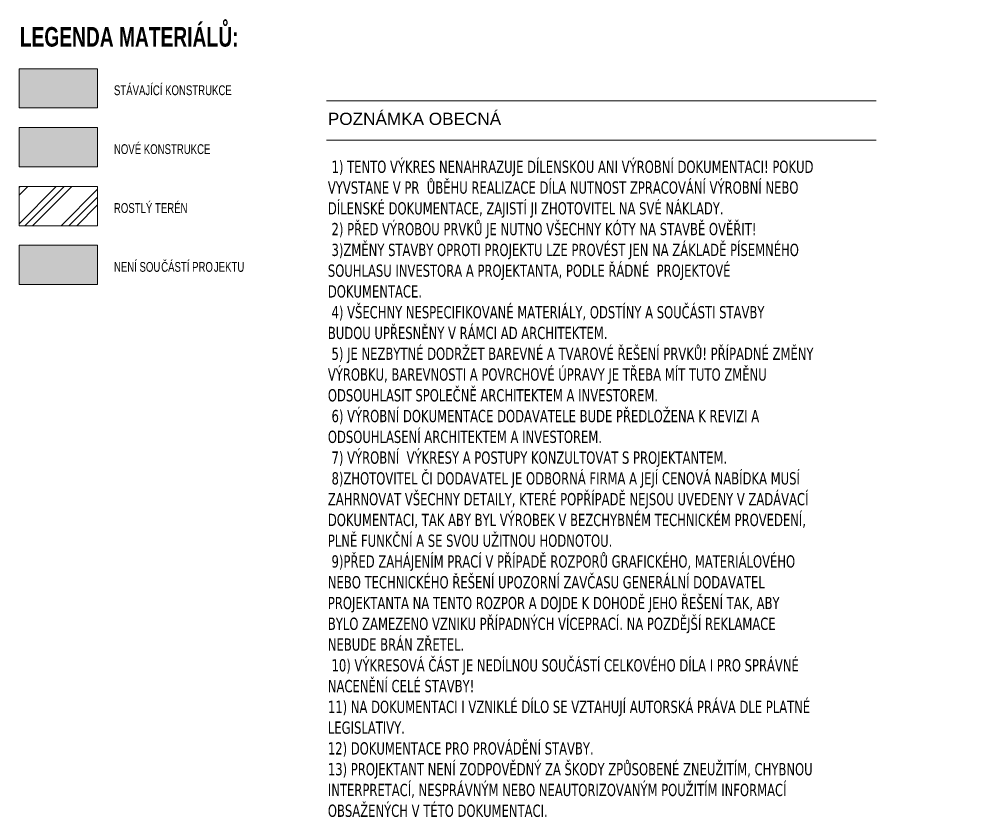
# Model space of a CAD drawing. Header units: millimetres. Extents: x -19993 to 479964, y -45352 to 20466.
# Drawn here: x 470244 to 479964, y -3388 to 4772 of the extents above; entities that cross this region are included whole.
import ezdxf

# ---------------------------------------------------------------- set-up
doc = ezdxf.new("R2010")
doc.units = ezdxf.units.MM
for name, color, linetype, lineweight in [('A-DETL', 90, 'Continuous', 9), ('A-DETL-GENF', 92, 'Continuous', 9), ('A-DETL-THIN', 151, 'Continuous', 9), ('G-ANNO-TEXT', 231, 'Continuous', 9)]:
    doc.layers.add(name, color=color, linetype=linetype, lineweight=lineweight)
doc.styles.add('Arial_3', font='arial.ttf', dxfattribs={"width": 0.7, "height": 100})
doc.styles.add('Arial_4', font='arial.ttf', dxfattribs={"height": 125})
doc.styles.add('Arial_B', font='arialbd.ttf', dxfattribs={"width": 0.7, "height": 200})
doc.styles.add('Tahoma', font='tahoma.ttf', dxfattribs={"width": 0.8, "height": 125})

msp = doc.modelspace()

# ---------------------------------------------------------------- hatches: boundary and pattern name
at = {"layer": 'A-DETL-GENF', "lineweight": 13}
for points in [[(470244.3, 3866.9), (471044.3, 3866.9), (471044.3, 4266.9), (470244.3, 4266.9)], [(470244.3, 3266.9), (471044.3, 3266.9), (471044.3, 3666.9), (470244.3, 3666.9)], [(470244.3, 2066.9), (471044.3, 2066.9), (471044.3, 2466.9), (470244.3, 2466.9)]]:
    msp.add_hatch(color=9, dxfattribs=at).paths.add_polyline_path(points)
h = msp.add_hatch(dxfattribs=at)
h.set_pattern_fill('FP_196', color=250, style=0, pattern_type=2)
h.set_pattern_definition([(45, (468085.35, 0), (-224.506, 224.506), []), (45, (468164.73, 0), (0, 449.013), []), (45, (468005.98, 0), (0, 449.013), [])])
h.paths.add_polyline_path([(470244.3, 2666.9), (471044.3, 2666.9), (471044.3, 3066.9), (470244.3, 3066.9)])

# ---------------------------------------------------------------- linework, layer by layer
at = {"layer": 'A-DETL', "lineweight": 13}
for p, q in [((471044.3, 3666.9), (470244.3, 3666.9)), ((470244.3, 3666.9), (470244.3, 3266.9)), ((471044.3, 3266.9), (471044.3, 3666.9)), ((470244.3, 3266.9), (471044.3, 3266.9))]:
    msp.add_line(p, q, dxfattribs=at)
at = {"layer": 'A-DETL-THIN', "lineweight": 13}
for p, q in [((471044.3, 4266.9), (470244.3, 4266.9)), ((470244.3, 4266.9), (470244.3, 3866.9)), ((471044.3, 3866.9), (471044.3, 4266.9)), ((473378.1, 3938.7), (478978.1, 3938.7)), ((470244.3, 3866.9), (471044.3, 3866.9)), ((473378.1, 3538.7), (478978.1, 3538.7)), ((471044.3, 3066.9), (470244.3, 3066.9)), ((470244.3, 3066.9), (470244.3, 2666.9)), ((471044.3, 2666.9), (471044.3, 3066.9)), ((470244.3, 2666.9), (471044.3, 2666.9)), ((471044.3, 2466.9), (470244.3, 2466.9)), ((470244.3, 2466.9), (470244.3, 2066.9)), ((471044.3, 2066.9), (471044.3, 2466.9)), ((470244.3, 2066.9), (471044.3, 2066.9))]:
    msp.add_line(p, q, dxfattribs=at)

# ---------------------------------------------------------------- texts
at = {"layer": 'G-ANNO-TEXT', "color": 7, "lineweight": 25, "attachment_point": 1}
for s, insert, char_height, width, style in [('Ů:', (472275, 4691.6), 200, 249.726, 'Arial_B'), ('LEGENDA MATERIÁL', (470251.6, 4691.6), 200, 2452.362, 'Arial_B'), ('STÁVAJÍCÍ KONSTRUKCE', (471210.9, 4097.1), 100, 1487.13, 'Arial_3'), ('NOVÉ KONSTRUKCE', (471210.9, 3497.1), 100, 1214.957, 'Arial_3'), ('ROSTLÝ TERÉN', (471210.9, 2897.1), 100, 925.949, 'Arial_3'), ('NENÍ SOU', (471210.9, 2297.1), 100, 583.628, 'Arial_3'), ('ČÁSTÍ PRO', (471692.4, 2297.1), 100, 650.97, 'Arial_3'), ('JEKTU', (472229.5, 2297.1), 100, 384.409, 'Arial_3')]:
    msp.add_mtext(s, dxfattribs=dict(at, insert=insert, char_height=char_height, width=width, style=style))
at = {"layer": 'G-ANNO-TEXT', "color": 7, "char_height": 125, "attachment_point": 1, "bg_fill": 3, "box_fill_scale": 1.25, "bg_fill_color": 256, "bg_fill_true_color": 13158600, "bg_fill_transparency": 0}
for s, insert, width, style in [('POZNÁMKA OBECNÁ', (473390.9, 3818.3), 2128.48, 'Arial_4'), (' 1) TENTO VÝKRES NENAHRAZUJE DÍLENSKOU ANI VÝROBNÍ DOKUMENTACI! POKUD ', (473390.9, 3329.8), 6541.77, 'Tahoma')]:
    msp.add_mtext(s, dxfattribs=dict(at, insert=insert, width=width, style=style))

# ---------------------------------------------------------------- next in the draw order: texts
at = {"layer": 'G-ANNO-TEXT', "color": 7, "insert": (473390.9, 3118.1), "char_height": 125, "width": 1221.772, "attachment_point": 1, "style": 'Tahoma', "bg_fill": 3, "box_fill_scale": 1.25, "bg_fill_color": 256, "bg_fill_true_color": 13158600, "bg_fill_transparency": 0}
msp.add_mtext('VYVSTANE V PR', dxfattribs=at)

# ---------------------------------------------------------------- next in the draw order: texts
at = {"layer": 'G-ANNO-TEXT', "color": 7, "insert": (474399, 3118.1), "char_height": 125, "width": 5012.15, "attachment_point": 1, "style": 'Tahoma', "bg_fill": 3, "box_fill_scale": 1.25, "bg_fill_color": 256, "bg_fill_true_color": 13158600, "bg_fill_transparency": 0}
msp.add_mtext('ŮBĚHU REALIZACE DÍLA NUTNOST ZPRACOVÁNÍ VÝROBNÍ NEBO ', dxfattribs=at)

# ---------------------------------------------------------------- next in the draw order: texts
at = {"layer": 'G-ANNO-TEXT', "color": 7, "insert": (473390.9, 2906.5), "char_height": 125, "width": 5380.926, "attachment_point": 1, "style": 'Tahoma', "bg_fill": 3, "box_fill_scale": 1.25, "bg_fill_color": 256, "bg_fill_true_color": 13158600, "bg_fill_transparency": 0}
msp.add_mtext('DÍLENSKÉ DOKUMENTACE, ZAJISTÍ JI ZHOTOVITEL NA SVÉ NÁKLADY.', dxfattribs=at)

# ---------------------------------------------------------------- next in the draw order: texts
at = {"layer": 'G-ANNO-TEXT', "color": 7, "insert": (473390.9, 2694.8), "char_height": 125, "width": 5756.116, "attachment_point": 1, "style": 'Tahoma', "bg_fill": 3, "box_fill_scale": 1.25, "bg_fill_color": 256, "bg_fill_true_color": 13158600, "bg_fill_transparency": 0}
msp.add_mtext(' 2) PŘED VÝROBOU PRVKŮ JE NUTNO VŠECHNY KÓTY NA STAVBĚ OVĚŘIT!', dxfattribs=at)

# ---------------------------------------------------------------- next in the draw order: texts
at = {"layer": 'G-ANNO-TEXT', "color": 7, "insert": (473390.9, 2483.1), "char_height": 125, "width": 6387.846, "attachment_point": 1, "style": 'Tahoma', "bg_fill": 3, "box_fill_scale": 1.25, "bg_fill_color": 256, "bg_fill_true_color": 13158600, "bg_fill_transparency": 0}
msp.add_mtext(' 3)ZMĚNY STAVBY OPROTI PROJEKTU LZE PROVÉST JEN NA ZÁKLADĚ PÍSEMNÉHO ', dxfattribs=at)

# ---------------------------------------------------------------- next in the draw order: texts
at = {"layer": 'G-ANNO-TEXT', "color": 7, "insert": (473390.9, 2271.5), "char_height": 125, "width": 5464.302, "attachment_point": 1, "style": 'Tahoma', "bg_fill": 3, "box_fill_scale": 1.25, "bg_fill_color": 256, "bg_fill_true_color": 13158600, "bg_fill_transparency": 0}
msp.add_mtext('SOUHLASU INVESTORA A PROJEKTANTA, PODLE ŘÁDNÉ  PROJEKTOVÉ ', dxfattribs=at)

# ---------------------------------------------------------------- next in the draw order: texts
at = {"layer": 'G-ANNO-TEXT', "color": 7, "insert": (473390.9, 2059.8), "char_height": 125, "width": 1292.32, "attachment_point": 1, "style": 'Tahoma', "bg_fill": 3, "box_fill_scale": 1.25, "bg_fill_color": 256, "bg_fill_true_color": 13158600, "bg_fill_transparency": 0}
msp.add_mtext('DOKUMENTACE. ', dxfattribs=at)

# ---------------------------------------------------------------- next in the draw order: texts
at = {"layer": 'G-ANNO-TEXT', "color": 7, "insert": (473390.9, 1848.1), "char_height": 125, "width": 6009.449, "attachment_point": 1, "style": 'Tahoma', "bg_fill": 3, "box_fill_scale": 1.25, "bg_fill_color": 256, "bg_fill_true_color": 13158600, "bg_fill_transparency": 0}
msp.add_mtext(' 4) VŠECHNY NESPECIFIKOVANÉ MATERIÁLY, ODSTÍNY A SOUČÁSTI STAVBY  ', dxfattribs=at)

# ---------------------------------------------------------------- next in the draw order: texts
at = {"layer": 'G-ANNO-TEXT', "color": 7, "insert": (473390.9, 1636.5), "char_height": 125, "width": 3745.484, "attachment_point": 1, "style": 'Tahoma', "bg_fill": 3, "box_fill_scale": 1.25, "bg_fill_color": 256, "bg_fill_true_color": 13158600, "bg_fill_transparency": 0}
msp.add_mtext('BUDOU UPŘESNĚNY V RÁMCI AD ARCHITEKTEM.', dxfattribs=at)

# ---------------------------------------------------------------- next in the draw order: texts
at = {"layer": 'G-ANNO-TEXT', "color": 7, "insert": (473390.9, 1424.8), "char_height": 125, "width": 6541.77, "attachment_point": 1, "style": 'Tahoma', "bg_fill": 3, "box_fill_scale": 1.25, "bg_fill_color": 256, "bg_fill_true_color": 13158600, "bg_fill_transparency": 0}
msp.add_mtext(' 5) JE NEZBYTNÉ DODRŽET BAREVNÉ A TVAROVÉ ŘEŠENÍ PRVKŮ! PŘÍPADNÉ ZMĚNY ', dxfattribs=at)

# ---------------------------------------------------------------- next in the draw order: texts
at = {"layer": 'G-ANNO-TEXT', "color": 7, "insert": (473390.9, 1213.1), "char_height": 125, "width": 5948.521, "attachment_point": 1, "style": 'Tahoma', "bg_fill": 3, "box_fill_scale": 1.25, "bg_fill_color": 256, "bg_fill_true_color": 13158600, "bg_fill_transparency": 0}
msp.add_mtext('VÝROBKU, BAREVNOSTI A POVRCHOVÉ ÚPRAVY JE TŘEBA MÍT TUTO ZMĚNU ', dxfattribs=at)

# ---------------------------------------------------------------- next in the draw order: texts
at = {"layer": 'G-ANNO-TEXT', "color": 7, "insert": (473390.9, 1001.5), "char_height": 125, "width": 4428.522, "attachment_point": 1, "style": 'Tahoma', "bg_fill": 3, "box_fill_scale": 1.25, "bg_fill_color": 256, "bg_fill_true_color": 13158600, "bg_fill_transparency": 0}
msp.add_mtext('ODSOUHLASIT SPOLEČNĚ ARCHITEKTEM A INVESTOREM.', dxfattribs=at)

# ---------------------------------------------------------------- next in the draw order: texts
at = {"layer": 'G-ANNO-TEXT', "color": 7, "insert": (473390.9, 789.8), "char_height": 125, "width": 5797.804, "attachment_point": 1, "style": 'Tahoma', "bg_fill": 3, "box_fill_scale": 1.25, "bg_fill_color": 256, "bg_fill_true_color": 13158600, "bg_fill_transparency": 0}
msp.add_mtext(' 6) VÝROBNÍ DOKUMENTACE DODAVATELE BUDE PŘEDLOŽENA K REVIZI A ', dxfattribs=at)

# ---------------------------------------------------------------- next in the draw order: texts
at = {"layer": 'G-ANNO-TEXT', "color": 7, "insert": (473390.9, 578.1), "char_height": 125, "width": 3684.556, "attachment_point": 1, "style": 'Tahoma', "bg_fill": 3, "box_fill_scale": 1.25, "bg_fill_color": 256, "bg_fill_true_color": 13158600, "bg_fill_transparency": 0}
msp.add_mtext('ODSOUHLASENÍ ARCHITEKTEM A INVESTOREM.', dxfattribs=at)

# ---------------------------------------------------------------- next in the draw order: texts
at = {"layer": 'G-ANNO-TEXT', "color": 7, "insert": (473390.9, 366.5), "char_height": 125, "width": 5380.926, "attachment_point": 1, "style": 'Tahoma', "bg_fill": 3, "box_fill_scale": 1.25, "bg_fill_color": 256, "bg_fill_true_color": 13158600, "bg_fill_transparency": 0}
msp.add_mtext(' 7) VÝROBNÍ  VÝKRESY A POSTUPY KONZULTOVAT S\xa0PROJEKTANTEM.', dxfattribs=at)

# ---------------------------------------------------------------- next in the draw order: texts
at = {"layer": 'G-ANNO-TEXT', "color": 7, "insert": (473390.9, 154.8), "char_height": 125, "width": 6535.357, "attachment_point": 1, "style": 'Tahoma', "bg_fill": 3, "box_fill_scale": 1.25, "bg_fill_color": 256, "bg_fill_true_color": 13158600, "bg_fill_transparency": 0}
msp.add_mtext(' 8)ZHOTOVITEL ČI DODAVATEL JE ODBORNÁ FIRMA A JEJÍ CENOVÁ NABÍDKA MUSÍ  ', dxfattribs=at)

# ---------------------------------------------------------------- next in the draw order: texts
at = {"layer": 'G-ANNO-TEXT', "color": 7, "insert": (473390.9, -56.9), "char_height": 125, "width": 6493.669, "attachment_point": 1, "style": 'Tahoma', "bg_fill": 3, "box_fill_scale": 1.25, "bg_fill_color": 256, "bg_fill_true_color": 13158600, "bg_fill_transparency": 0}
msp.add_mtext('ZAHRNOVAT VŠECHNY DETAILY, KTERÉ POPŘÍPADĚ NEJSOU UVEDENY V\xa0ZADÁVACÍ ', dxfattribs=at)

# ---------------------------------------------------------------- next in the draw order: texts
at = {"layer": 'G-ANNO-TEXT', "color": 7, "insert": (473390.9, -268.5), "char_height": 125, "width": 6429.534, "attachment_point": 1, "style": 'Tahoma', "bg_fill": 3, "box_fill_scale": 1.25, "bg_fill_color": 256, "bg_fill_true_color": 13158600, "bg_fill_transparency": 0}
msp.add_mtext('DOKUMENTACI, TAK ABY BYL VÝROBEK V BEZCHYBNÉM TECHNICKÉM PROVEDENÍ, ', dxfattribs=at)

# ---------------------------------------------------------------- next in the draw order: texts
at = {"layer": 'G-ANNO-TEXT', "color": 7, "insert": (473390.9, -480.2), "char_height": 125, "width": 3806.412, "attachment_point": 1, "style": 'Tahoma', "bg_fill": 3, "box_fill_scale": 1.25, "bg_fill_color": 256, "bg_fill_true_color": 13158600, "bg_fill_transparency": 0}
msp.add_mtext('PLNĚ FUNKČNÍ A SE SVOU UŽITNOU HODNOTOU.', dxfattribs=at)

# ---------------------------------------------------------------- next in the draw order: texts
at = {"layer": 'G-ANNO-TEXT', "color": 7, "insert": (473390.9, -691.9), "char_height": 125, "width": 6336.538, "attachment_point": 1, "style": 'Tahoma', "bg_fill": 3, "box_fill_scale": 1.25, "bg_fill_color": 256, "bg_fill_true_color": 13158600, "bg_fill_transparency": 0}
msp.add_mtext(' 9)PŘED ZAHÁJENÍM PRACÍ V PŘÍPADĚ ROZPORŮ GRAFICKÉHO, MATERIÁLOVÉHO ', dxfattribs=at)

# ---------------------------------------------------------------- next in the draw order: texts
at = {"layer": 'G-ANNO-TEXT', "color": 7, "insert": (473390.9, -903.5), "char_height": 125, "width": 5858.732, "attachment_point": 1, "style": 'Tahoma', "bg_fill": 3, "box_fill_scale": 1.25, "bg_fill_color": 256, "bg_fill_true_color": 13158600, "bg_fill_transparency": 0}
msp.add_mtext('NEBO TECHNICKÉHO ŘEŠENÍ UPOZORNÍ ZAVČASU GENERÁLNÍ DODAVATEL ', dxfattribs=at)

# ---------------------------------------------------------------- next in the draw order: texts
at = {"layer": 'G-ANNO-TEXT', "color": 7, "insert": (473390.9, -1115.2), "char_height": 125, "width": 6156.96, "attachment_point": 1, "style": 'Tahoma', "bg_fill": 3, "box_fill_scale": 1.25, "bg_fill_color": 256, "bg_fill_true_color": 13158600, "bg_fill_transparency": 0}
msp.add_mtext('PROJEKTANTA NA TENTO ROZPOR A DOJDE K DOHODĚ JEHO ŘEŠENÍ TAK, ABY ', dxfattribs=at)

# ---------------------------------------------------------------- next in the draw order: texts
at = {"layer": 'G-ANNO-TEXT', "color": 7, "insert": (473390.9, -1326.9), "char_height": 125, "width": 6047.931, "attachment_point": 1, "style": 'Tahoma', "bg_fill": 3, "box_fill_scale": 1.25, "bg_fill_color": 256, "bg_fill_true_color": 13158600, "bg_fill_transparency": 0}
msp.add_mtext('BYLO ZAMEZENO VZNIKU PŘÍPADNÝCH VÍCEPRACÍ. NA POZDĚJŠÍ REKLAMACE ', dxfattribs=at)

# ---------------------------------------------------------------- next in the draw order: texts
at = {"layer": 'G-ANNO-TEXT', "color": 7, "insert": (473390.9, -1538.5), "char_height": 125, "width": 1789.367, "attachment_point": 1, "style": 'Tahoma', "bg_fill": 3, "box_fill_scale": 1.25, "bg_fill_color": 256, "bg_fill_true_color": 13158600, "bg_fill_transparency": 0}
msp.add_mtext('NEBUDE BRÁN ZŘETEL.', dxfattribs=at)

# ---------------------------------------------------------------- next in the draw order: texts
at = {"layer": 'G-ANNO-TEXT', "color": 7, "insert": (473390.9, -1750.2), "char_height": 125, "width": 6391.053, "attachment_point": 1, "style": 'Tahoma', "bg_fill": 3, "box_fill_scale": 1.25, "bg_fill_color": 256, "bg_fill_true_color": 13158600, "bg_fill_transparency": 0}
msp.add_mtext(' 10) VÝKRESOVÁ ČÁST JE NEDÍLNOU SOUČÁSTÍ CELKOVÉHO DÍLA I PRO SPRÁVNÉ ', dxfattribs=at)

# ---------------------------------------------------------------- next in the draw order: texts
at = {"layer": 'G-ANNO-TEXT', "color": 7, "insert": (473390.9, -1961.9), "char_height": 125, "width": 1943.291, "attachment_point": 1, "style": 'Tahoma', "bg_fill": 3, "box_fill_scale": 1.25, "bg_fill_color": 256, "bg_fill_true_color": 13158600, "bg_fill_transparency": 0}
msp.add_mtext('NACENĚNÍ CELÉ STAVBY!', dxfattribs=at)

# ---------------------------------------------------------------- next in the draw order: texts
at = {"layer": 'G-ANNO-TEXT', "color": 7, "insert": (473390.9, -2173.5), "char_height": 125, "width": 6541.77, "attachment_point": 1, "style": 'Tahoma', "bg_fill": 3, "box_fill_scale": 1.25, "bg_fill_color": 256, "bg_fill_true_color": 13158600, "bg_fill_transparency": 0}
msp.add_mtext('11) NA DOKUMENTACI I VZNIKLÉ DÍLO SE VZTAHUJÍ AUTORSKÁ PRÁVA DLE PLATNÉ ', dxfattribs=at)

# ---------------------------------------------------------------- next in the draw order: texts
at = {"layer": 'G-ANNO-TEXT', "color": 7, "insert": (473390.9, -2385.2), "char_height": 125, "width": 1055.021, "attachment_point": 1, "style": 'Tahoma', "bg_fill": 3, "box_fill_scale": 1.25, "bg_fill_color": 256, "bg_fill_true_color": 13158600, "bg_fill_transparency": 0}
msp.add_mtext('LEGISLATIVY.', dxfattribs=at)

# ---------------------------------------------------------------- next in the draw order: texts
at = {"layer": 'G-ANNO-TEXT', "color": 7, "insert": (473390.9, -2596.9), "char_height": 125, "width": 3533.838, "attachment_point": 1, "style": 'Tahoma', "bg_fill": 3, "box_fill_scale": 1.25, "bg_fill_color": 256, "bg_fill_true_color": 13158600, "bg_fill_transparency": 0}
msp.add_mtext('12) DOKUMENTACE PRO PROVÁDĚNÍ STAVBY.', dxfattribs=at)

# ---------------------------------------------------------------- next in the draw order: texts
at = {"layer": 'G-ANNO-TEXT', "color": 7, "insert": (473390.9, -2808.5), "char_height": 125, "width": 6522.529, "attachment_point": 1, "style": 'Tahoma', "bg_fill": 3, "box_fill_scale": 1.25, "bg_fill_color": 256, "bg_fill_true_color": 13158600, "bg_fill_transparency": 0}
msp.add_mtext('13) PROJEKTANT NENÍ ZODPOVĚDNÝ ZA ŠKODY ZPŮSOBENÉ ZNEUŽITÍM, CHYBNOU ', dxfattribs=at)

# ---------------------------------------------------------------- next in the draw order: texts
at = {"layer": 'G-ANNO-TEXT', "color": 7, "insert": (473390.9, -3020.2), "char_height": 125, "width": 6243.542, "attachment_point": 1, "style": 'Tahoma', "bg_fill": 3, "box_fill_scale": 1.25, "bg_fill_color": 256, "bg_fill_true_color": 13158600, "bg_fill_transparency": 0}
msp.add_mtext('INTERPRETACÍ, NESPRÁVNÝM NEBO NEAUTORIZOVANÝM POUŽITÍM INFORMACÍ ', dxfattribs=at)

# ---------------------------------------------------------------- next in the draw order: texts
at = {"layer": 'G-ANNO-TEXT', "color": 7, "insert": (473390.9, -3231.9), "char_height": 125, "width": 2924.556, "attachment_point": 1, "style": 'Tahoma', "bg_fill": 3, "box_fill_scale": 1.25, "bg_fill_color": 256, "bg_fill_true_color": 13158600, "bg_fill_transparency": 0}
msp.add_mtext('OBSAŽENÝCH V TÉTO DOKUMENTACI.', dxfattribs=at)

doc.saveas('drawing.dxf')
